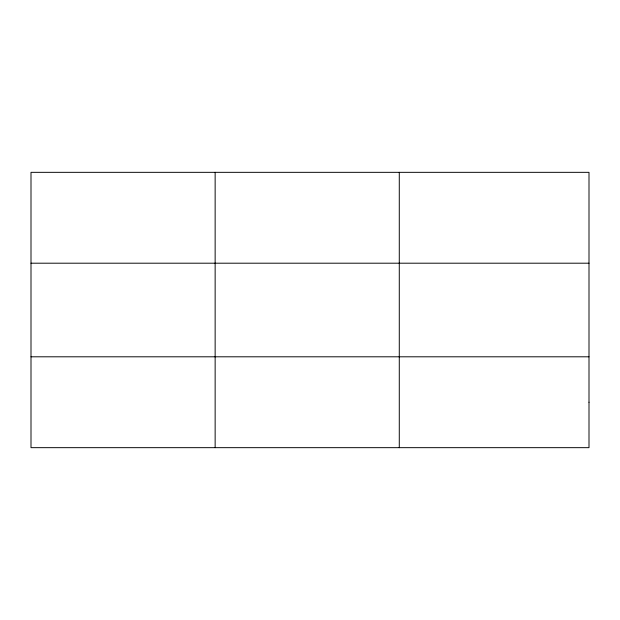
<?xml version="1.0" encoding="UTF-8"?>
<svg xmlns="http://www.w3.org/2000/svg" width="620" height="620" viewBox="0 0 620 620"><rect width="100%" height="100%" fill="white"/><g stroke="black" fill="none" stroke-linecap="round" stroke-linejoin="round"><path stroke-width="0.93" d="M215.14 447.663L215.14 172.337M399.28 447.663L399.28 172.337M31 263.198L589 263.198M31 356.802L589 356.802M589 402.233L589 447.663L31 447.663L31 172.337L589 172.337L589 402.233"/></g></svg>
